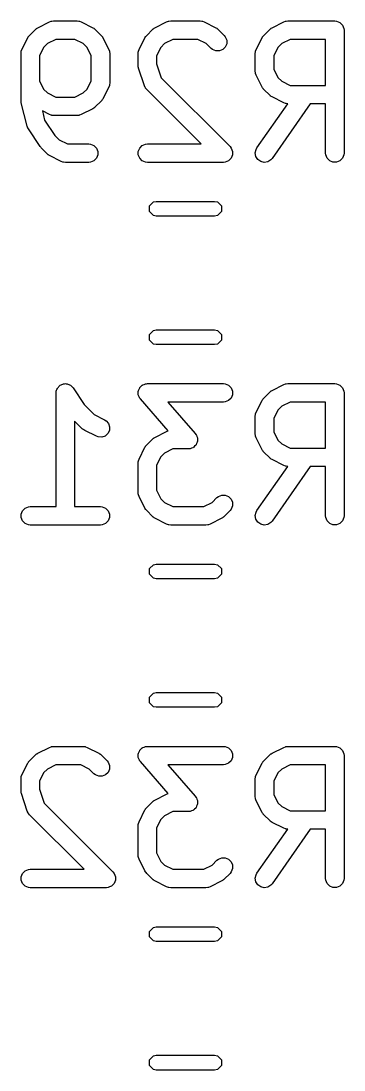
# Model space of a CAD drawing. Extents: x 3.99 to 8.09, y -5.39 to -1.7.
# Drawn here: x 6.3155 to 6.4189, y -4.291 to -3.9551 of the extents above; entities that cross this region are included whole.
import ezdxf

# ---------------------------------------------------------------- set-up
doc = ezdxf.new("R2010")
doc.units = 0
doc.header["$MEASUREMENT"] = 0
doc.layers.add('BLACK', color=7, linetype='CONTINUOUS')

msp = doc.modelspace()

# ---------------------------------------------------------------- linework, layer by layer
at = {"layer": 'BLACK', "linetype": 'CONTINUOUS'}
for p, q in [((6.32086, -3.9573), (6.32461, -3.95542)), ((6.32461, -3.95542), (6.32515, -3.95522)), ((6.32515, -3.95522), (6.32525, -3.95521)), ((6.32525, -3.95521), (6.32535, -3.95517)), ((6.32535, -3.95517), (6.32593, -3.95511)), ((6.32593, -3.95511), (6.33343, -3.95511)), ((6.33343, -3.95511), (6.334, -3.95517)), ((6.334, -3.95517), (6.3341, -3.95521)), ((6.3341, -3.95521), (6.33421, -3.95522)), ((6.33421, -3.95522), (6.33475, -3.95542)), ((6.33475, -3.95542), (6.3385, -3.9573)), ((6.35835, -3.9573), (6.3621, -3.95542)), ((6.3621, -3.95542), (6.36264, -3.95522)), ((6.36264, -3.95522), (6.36275, -3.95521)), ((6.36275, -3.95521), (6.36285, -3.95517)), ((6.36285, -3.95517), (6.36342, -3.95511)), ((6.36342, -3.95511), (6.3728, -3.95511)), ((6.3728, -3.95511), (6.37337, -3.95517)), ((6.37337, -3.95517), (6.37347, -3.95521)), ((6.37347, -3.95521), (6.37358, -3.95522)), ((6.37358, -3.95522), (6.37412, -3.95542)), ((6.37412, -3.95542), (6.37787, -3.9573)), ((6.39585, -3.9573), (6.3996, -3.95542)), ((6.3996, -3.95542), (6.40014, -3.95522)), ((6.40014, -3.95522), (6.40024, -3.95521)), ((6.40024, -3.95521), (6.40034, -3.95517)), ((6.40034, -3.95517), (6.40092, -3.95511)), ((6.40092, -3.95511), (6.41592, -3.95511)), ((6.41592, -3.95511), (6.41649, -3.95517)), ((6.41649, -3.95517), (6.41756, -3.95561)), ((6.41756, -3.95561), (6.41837, -3.95642)), ((6.41837, -3.95642), (6.41881, -3.95749)), ((6.31579, -3.96424), (6.31766, -3.96049)), ((6.31766, -3.96049), (6.31782, -3.96024)), ((6.31782, -3.96024), (6.31785, -3.96017)), ((6.31785, -3.96017), (6.31792, -3.96009)), ((6.31792, -3.96009), (6.31797, -3.96)), ((6.31797, -3.96), (6.31803, -3.95995)), ((6.31803, -3.95995), (6.31822, -3.95973)), ((6.31822, -3.95973), (6.32009, -3.95785)), ((6.32009, -3.95785), (6.32032, -3.95766)), ((6.32032, -3.95766), (6.32037, -3.95761)), ((6.32037, -3.95761), (6.32046, -3.95755)), ((6.32046, -3.95755), (6.32054, -3.95748)), ((6.32054, -3.95748), (6.32061, -3.95745)), ((6.32061, -3.95745), (6.32086, -3.9573)), ((6.3385, -3.9573), (6.33875, -3.95745)), ((6.33875, -3.95745), (6.33882, -3.95748)), ((6.33882, -3.95748), (6.3389, -3.95755)), ((6.3389, -3.95755), (6.33899, -3.95761)), ((6.33899, -3.95761), (6.33904, -3.95766)), ((6.33904, -3.95766), (6.33926, -3.95785)), ((6.33926, -3.95785), (6.34114, -3.95973)), ((6.34114, -3.95973), (6.34132, -3.95995)), ((6.34132, -3.95995), (6.34138, -3.96)), ((6.34138, -3.96), (6.34144, -3.96009)), ((6.34144, -3.96009), (6.34151, -3.96017)), ((6.34151, -3.96017), (6.34154, -3.96024)), ((6.34154, -3.96024), (6.34169, -3.96049)), ((6.34169, -3.96049), (6.34357, -3.96424)), ((6.35328, -3.96424), (6.35516, -3.96049)), ((6.35516, -3.96049), (6.35531, -3.96024)), ((6.35531, -3.96024), (6.35534, -3.96017)), ((6.35534, -3.96017), (6.35541, -3.96009)), ((6.35541, -3.96009), (6.35547, -3.96)), ((6.35547, -3.96), (6.35553, -3.95995)), ((6.35553, -3.95995), (6.35571, -3.95973)), ((6.35571, -3.95973), (6.35759, -3.95785)), ((6.35759, -3.95785), (6.35781, -3.95766)), ((6.35781, -3.95766), (6.35786, -3.95761)), ((6.35786, -3.95761), (6.35795, -3.95755)), ((6.35795, -3.95755), (6.35803, -3.95748)), ((6.35803, -3.95748), (6.35811, -3.95745)), ((6.35811, -3.95745), (6.35835, -3.9573)), ((6.37787, -3.9573), (6.37812, -3.95745)), ((6.37812, -3.95745), (6.37819, -3.95748)), ((6.37819, -3.95748), (6.37827, -3.95755)), ((6.37827, -3.95755), (6.37836, -3.95761)), ((6.37836, -3.95761), (6.37841, -3.95766)), ((6.37841, -3.95766), (6.37863, -3.95785)), ((6.37863, -3.95785), (6.38051, -3.95973)), ((6.38051, -3.95973), (6.38088, -3.96017)), ((6.38088, -3.96017), (6.38132, -3.96124)), ((6.39078, -3.96424), (6.39265, -3.96049)), ((6.39265, -3.96049), (6.39281, -3.96024)), ((6.39281, -3.96024), (6.39284, -3.96017)), ((6.39284, -3.96017), (6.39291, -3.96009)), ((6.39291, -3.96009), (6.39296, -3.96)), ((6.39296, -3.96), (6.39302, -3.95995)), ((6.39302, -3.95995), (6.39321, -3.95973)), ((6.39321, -3.95973), (6.39508, -3.95785)), ((6.39508, -3.95785), (6.39531, -3.95766)), ((6.39531, -3.95766), (6.39536, -3.95761)), ((6.39536, -3.95761), (6.39545, -3.95755)), ((6.39545, -3.95755), (6.39553, -3.95748)), ((6.39553, -3.95748), (6.3956, -3.95745)), ((6.3956, -3.95745), (6.39585, -3.9573)), ((6.41881, -3.95749), (6.41887, -3.95806)), ((6.41887, -3.95806), (6.41887, -3.99743)), ((6.32273, -3.96356), (6.32138, -3.96626)), ((6.32393, -3.96237), (6.32273, -3.96356)), ((6.32663, -3.96102), (6.32393, -3.96237)), ((6.33273, -3.96102), (6.32663, -3.96102)), ((6.33543, -3.96237), (6.33273, -3.96102)), ((6.33662, -3.96356), (6.33543, -3.96237)), ((6.33797, -3.96626), (6.33662, -3.96356)), ((6.36023, -3.96356), (6.35888, -3.96626)), ((6.36142, -3.96237), (6.36023, -3.96356)), ((6.36412, -3.96102), (6.36142, -3.96237)), ((6.3721, -3.96102), (6.36412, -3.96102)), ((6.3748, -3.96237), (6.3721, -3.96102)), ((6.37633, -3.9639), (6.3748, -3.96237)), ((6.37678, -3.96427), (6.37633, -3.9639)), ((6.38088, -3.96345), (6.38006, -3.96427)), ((6.38132, -3.96239), (6.38088, -3.96345)), ((6.38132, -3.96124), (6.38132, -3.96239)), ((6.39772, -3.96356), (6.39637, -3.96626)), ((6.39892, -3.96237), (6.39772, -3.96356)), ((6.40162, -3.96102), (6.39892, -3.96237)), ((6.41296, -3.96102), (6.40162, -3.96102)), ((6.41296, -3.97573), (6.41296, -3.96102)), ((6.31548, -3.96556), (6.31553, -3.96499)), ((6.31548, -3.98056), (6.31548, -3.96556)), ((6.31553, -3.96499), (6.31557, -3.96489)), ((6.31557, -3.96489), (6.31558, -3.96478)), ((6.31558, -3.96478), (6.31579, -3.96424)), ((6.32138, -3.96626), (6.32138, -3.97424)), ((6.33797, -3.97424), (6.33797, -3.96626)), ((6.34357, -3.96424), (6.34377, -3.96478)), ((6.34377, -3.96478), (6.34378, -3.96489)), ((6.34378, -3.96489), (6.34382, -3.96499)), ((6.34382, -3.96499), (6.34388, -3.96556)), ((6.34388, -3.96556), (6.34388, -3.97494)), ((6.35297, -3.96556), (6.35303, -3.96499)), ((6.35297, -3.96931), (6.35297, -3.96556)), ((6.35303, -3.96499), (6.35307, -3.96489)), ((6.35307, -3.96489), (6.35308, -3.96478)), ((6.35308, -3.96478), (6.35328, -3.96424)), ((6.35888, -3.96626), (6.35888, -3.96883)), ((6.37785, -3.96471), (6.37678, -3.96427)), ((6.379, -3.96471), (6.37785, -3.96471)), ((6.38006, -3.96427), (6.379, -3.96471)), ((6.39047, -3.96556), (6.39052, -3.96499)), ((6.39047, -3.97119), (6.39047, -3.96556)), ((6.39052, -3.96499), (6.39056, -3.96489)), ((6.39056, -3.96489), (6.39057, -3.96478)), ((6.39057, -3.96478), (6.39078, -3.96424)), ((6.39637, -3.96626), (6.39637, -3.97049)), ((6.353, -3.9696), (6.35297, -3.96931)), ((6.35299, -3.96968), (6.353, -3.9696)), ((6.35302, -3.96978), (6.35299, -3.96968)), ((6.35303, -3.96989), (6.35302, -3.96978)), ((6.35306, -3.96996), (6.35303, -3.96989)), ((6.35312, -3.97025), (6.35306, -3.96996)), ((6.355, -3.97587), (6.35312, -3.97025)), ((6.35888, -3.96883), (6.36038, -3.97334)), ((6.39637, -3.97049), (6.39772, -3.97319)), ((6.36038, -3.97334), (6.38238, -3.99535)), ((6.39052, -3.97176), (6.39047, -3.97119)), ((6.39056, -3.97186), (6.39052, -3.97176)), ((6.39057, -3.97197), (6.39056, -3.97186)), ((6.39078, -3.97251), (6.39057, -3.97197)), ((6.39265, -3.97626), (6.39078, -3.97251)), ((6.39772, -3.97319), (6.39892, -3.97438)), ((6.32138, -3.97424), (6.32273, -3.97694)), ((6.32273, -3.97694), (6.32393, -3.97813)), ((6.33543, -3.97813), (6.33662, -3.97694)), ((6.33662, -3.97694), (6.33797, -3.97424)), ((6.34357, -3.97626), (6.34169, -3.98001)), ((6.34377, -3.97572), (6.34357, -3.97626)), ((6.34378, -3.97561), (6.34377, -3.97572)), ((6.34382, -3.97551), (6.34378, -3.97561)), ((6.34388, -3.97494), (6.34382, -3.97551)), ((6.35523, -3.9764), (6.355, -3.97587)), ((6.3553, -3.97648), (6.35523, -3.9764)), ((6.35534, -3.97658), (6.3553, -3.97648)), ((6.35571, -3.97702), (6.35534, -3.97658)), ((6.37317, -3.99448), (6.35571, -3.97702)), ((6.39281, -3.97651), (6.39265, -3.97626)), ((6.39284, -3.97658), (6.39281, -3.97651)), ((6.39291, -3.97666), (6.39284, -3.97658)), ((6.39296, -3.97675), (6.39291, -3.97666)), ((6.39302, -3.9768), (6.39296, -3.97675)), ((6.39321, -3.97702), (6.39302, -3.9768)), ((6.39508, -3.9789), (6.39321, -3.97702)), ((6.39892, -3.97438), (6.40162, -3.97573)), ((6.40162, -3.97573), (6.41296, -3.97573)), ((6.31549, -3.98066), (6.31548, -3.98056)), ((6.31548, -3.9807), (6.31549, -3.98066)), ((6.31551, -3.98092), (6.31548, -3.9807)), ((6.32393, -3.97813), (6.32663, -3.97948)), ((6.32663, -3.97948), (6.33273, -3.97948)), ((6.33273, -3.97948), (6.33543, -3.97813)), ((6.34114, -3.98077), (6.33926, -3.98265)), ((6.34132, -3.98055), (6.34114, -3.98077)), ((6.34138, -3.9805), (6.34132, -3.98055)), ((6.34144, -3.98041), (6.34138, -3.9805)), ((6.34151, -3.98033), (6.34144, -3.98041)), ((6.34154, -3.98025), (6.34151, -3.98033)), ((6.34169, -3.98001), (6.34154, -3.98025)), ((6.39531, -3.97909), (6.39508, -3.9789)), ((6.39536, -3.97914), (6.39531, -3.97909)), ((6.39545, -3.9792), (6.39536, -3.97914)), ((6.39553, -3.97927), (6.39545, -3.9792)), ((6.3956, -3.9793), (6.39553, -3.97927)), ((6.39585, -3.97945), (6.3956, -3.9793)), ((6.3996, -3.98133), (6.39585, -3.97945)), ((6.31553, -3.98114), (6.31551, -3.98092)), ((6.31555, -3.98118), (6.31553, -3.98114)), ((6.31556, -3.98128), (6.31555, -3.98118)), ((6.31744, -3.98878), (6.31556, -3.98128)), ((6.32461, -3.98508), (6.32231, -3.98393)), ((6.32231, -3.98393), (6.32304, -3.98685)), ((6.3385, -3.9832), (6.33475, -3.98508)), ((6.33875, -3.98305), (6.3385, -3.9832)), ((6.33882, -3.98302), (6.33875, -3.98305)), ((6.3389, -3.98295), (6.33882, -3.98302)), ((6.33899, -3.98289), (6.3389, -3.98295)), ((6.33904, -3.98283), (6.33899, -3.98289)), ((6.33926, -3.98265), (6.33904, -3.98283)), ((6.391, -3.99574), (6.40087, -3.98163)), ((6.40808, -3.98164), (6.39584, -3.99913)), ((6.40014, -3.98153), (6.3996, -3.98133)), ((6.40024, -3.98154), (6.40014, -3.98153)), ((6.40034, -3.98158), (6.40024, -3.98154)), ((6.40087, -3.98163), (6.40034, -3.98158)), ((6.41296, -3.98164), (6.40808, -3.98164)), ((6.41296, -3.99743), (6.41296, -3.98164)), ((6.32304, -3.98685), (6.32635, -3.9918)), ((6.32515, -3.98528), (6.32461, -3.98508)), ((6.32525, -3.98529), (6.32515, -3.98528)), ((6.32535, -3.98533), (6.32525, -3.98529)), ((6.32593, -3.98539), (6.32535, -3.98533)), ((6.33343, -3.98539), (6.32593, -3.98539)), ((6.334, -3.98533), (6.33343, -3.98539)), ((6.3341, -3.98529), (6.334, -3.98533)), ((6.33421, -3.98528), (6.3341, -3.98529)), ((6.33475, -3.98508), (6.33421, -3.98528)), ((6.31756, -3.98912), (6.31744, -3.98878)), ((6.31757, -3.98919), (6.31756, -3.98912)), ((6.31761, -3.98925), (6.31757, -3.98919)), ((6.31763, -3.98932), (6.31761, -3.98925)), ((6.31768, -3.98938), (6.31763, -3.98932)), ((6.31785, -3.9897), (6.31768, -3.98938)), ((6.3216, -3.99532), (6.31785, -3.9897)), ((6.32635, -3.9918), (6.32768, -3.99313)), ((6.32768, -3.99313), (6.33037, -3.99448)), ((6.32178, -3.99554), (6.3216, -3.99532)), ((6.3216, -3.99532), (6.3216, -3.99532)), ((6.3216, -3.99532), (6.3216, -3.99532)), ((6.32196, -3.99577), (6.32178, -3.99554)), ((6.32197, -3.99577), (6.32196, -3.99577)), ((6.32196, -3.99577), (6.32196, -3.99577)), ((6.32384, -3.99765), (6.32197, -3.99577)), ((6.33037, -3.99448), (6.33718, -3.99448)), ((6.33718, -3.99448), (6.33775, -3.99454)), ((6.33775, -3.99454), (6.33882, -3.99498)), ((6.33882, -3.99498), (6.33963, -3.99579)), ((6.33963, -3.99579), (6.34007, -3.99686)), ((6.34007, -3.99686), (6.34007, -3.99801)), ((6.35303, -3.99686), (6.35347, -3.99579)), ((6.35303, -3.99801), (6.35303, -3.99686)), ((6.35347, -3.99579), (6.35428, -3.99498)), ((6.35428, -3.99498), (6.35535, -3.99454)), ((6.35535, -3.99454), (6.35592, -3.99448)), ((6.35592, -3.99448), (6.37317, -3.99448)), ((6.38238, -3.99535), (6.38275, -3.99579)), ((6.38275, -3.99579), (6.38319, -3.99686)), ((6.38319, -3.99686), (6.38319, -3.99801)), ((6.39047, -3.99737), (6.39072, -3.99625)), ((6.39067, -3.9985), (6.39047, -3.99737)), ((6.39072, -3.99625), (6.391, -3.99574)), ((6.41302, -3.99801), (6.41296, -3.99743)), ((6.41887, -3.99743), (6.41881, -3.99801)), ((6.32407, -3.99783), (6.32384, -3.99765)), ((6.32412, -3.99789), (6.32407, -3.99783)), ((6.32421, -3.99795), (6.32412, -3.99789)), ((6.32429, -3.99801), (6.32421, -3.99795)), ((6.32436, -3.99804), (6.32429, -3.99801)), ((6.32461, -3.9982), (6.32436, -3.99804)), ((6.32836, -4.00007), (6.32461, -3.9982)), ((6.3289, -4.00028), (6.32836, -4.00007)), ((6.329, -4.00029), (6.3289, -4.00028)), ((6.3291, -4.00033), (6.329, -4.00029)), ((6.32968, -4.00039), (6.3291, -4.00033)), ((6.33718, -4.00039), (6.32968, -4.00039)), ((6.33775, -4.00033), (6.33718, -4.00039)), ((6.33882, -3.99989), (6.33775, -4.00033)), ((6.33963, -3.99907), (6.33882, -3.99989)), ((6.34007, -3.99801), (6.33963, -3.99907)), ((6.35347, -3.99907), (6.35303, -3.99801)), ((6.35428, -3.99989), (6.35347, -3.99907)), ((6.35535, -4.00033), (6.35428, -3.99989)), ((6.35592, -4.00039), (6.35535, -4.00033)), ((6.3803, -4.00039), (6.35592, -4.00039)), ((6.38087, -4.00033), (6.3803, -4.00039)), ((6.38134, -4.00014), (6.38087, -4.00033)), ((6.38194, -3.99989), (6.38134, -4.00014)), ((6.38275, -3.99907), (6.38194, -3.99989)), ((6.38319, -3.99801), (6.38275, -3.99907)), ((6.39129, -3.99948), (6.39067, -3.9985)), ((6.39223, -4.00014), (6.39129, -3.99948)), ((6.39336, -4.00039), (6.39223, -4.00014)), ((6.39449, -4.00019), (6.39336, -4.00039)), ((6.39546, -3.99957), (6.39449, -4.00019)), ((6.39584, -3.99913), (6.39546, -3.99957)), ((6.41346, -3.99907), (6.41302, -3.99801)), ((6.41428, -3.99989), (6.41346, -3.99907)), ((6.41534, -4.00033), (6.41428, -3.99989)), ((6.41649, -4.00033), (6.41534, -4.00033)), ((6.41756, -3.99989), (6.41649, -4.00033)), ((6.41837, -3.99907), (6.41756, -3.99989)), ((6.41881, -3.99801), (6.41837, -3.99907)), ((6.35659, -4.01435), (6.35787, -4.01307)), ((6.35659, -4.01616), (6.35659, -4.01435)), ((6.35787, -4.01307), (6.35877, -4.01289)), ((6.35877, -4.01289), (6.37745, -4.01289)), ((6.37745, -4.01289), (6.37836, -4.01307)), ((6.37836, -4.01307), (6.37963, -4.01435)), ((6.37963, -4.01435), (6.37963, -4.01616)), ((6.35787, -4.01744), (6.35659, -4.01616)), ((6.35877, -4.01762), (6.35787, -4.01744)), ((6.37745, -4.01762), (6.35877, -4.01762)), ((6.37836, -4.01744), (6.37745, -4.01762)), ((6.37963, -4.01616), (6.37836, -4.01744)), ((6.35659, -4.05549), (6.35787, -4.05422)), ((6.35787, -4.05422), (6.35877, -4.05404)), ((6.35877, -4.05404), (6.37745, -4.05404)), ((6.37745, -4.05404), (6.37836, -4.05422)), ((6.37836, -4.05422), (6.37963, -4.05549)), ((6.35659, -4.0573), (6.35659, -4.05549)), ((6.35787, -4.05858), (6.35659, -4.0573)), ((6.37963, -4.0573), (6.37836, -4.05858)), ((6.37963, -4.05549), (6.37963, -4.0573)), ((6.35877, -4.05876), (6.35787, -4.05858)), ((6.37745, -4.05876), (6.35877, -4.05876)), ((6.37836, -4.05858), (6.37745, -4.05876)), ((6.32831, -4.07164), (6.32855, -4.07148)), ((6.32855, -4.07148), (6.32883, -4.07142)), ((6.32883, -4.07142), (6.3291, -4.07131)), ((6.3291, -4.07131), (6.32939, -4.07131)), ((6.32939, -4.07131), (6.32968, -4.07125)), ((6.32968, -4.07125), (6.32996, -4.07131)), ((6.32996, -4.07131), (6.33025, -4.07131)), ((6.33025, -4.07131), (6.33052, -4.07142)), ((6.33052, -4.07142), (6.33081, -4.07148)), ((6.33081, -4.07148), (6.33105, -4.07164)), ((6.35445, -4.07165), (6.3549, -4.07149)), ((6.3549, -4.07149), (6.35535, -4.07131)), ((6.35535, -4.07131), (6.35549, -4.0713)), ((6.35549, -4.0713), (6.35554, -4.07128)), ((6.35554, -4.07128), (6.35562, -4.07128)), ((6.35562, -4.07128), (6.35592, -4.07125)), ((6.35592, -4.07125), (6.3803, -4.07125)), ((6.3803, -4.07125), (6.38087, -4.07131)), ((6.38087, -4.07131), (6.38194, -4.07175)), ((6.3996, -4.07156), (6.40014, -4.07136)), ((6.40014, -4.07136), (6.40024, -4.07135)), ((6.40024, -4.07135), (6.40034, -4.07131)), ((6.40034, -4.07131), (6.40092, -4.07125)), ((6.40092, -4.07125), (6.41592, -4.07125)), ((6.41592, -4.07125), (6.41649, -4.07131)), ((6.41649, -4.07131), (6.41756, -4.07175)), ((6.32672, -4.07421), (6.32672, -4.0742)), ((6.32672, -4.0742), (6.32672, -4.0742)), ((6.32672, -4.0742), (6.32673, -4.0742)), ((6.32672, -4.11062), (6.32672, -4.07421)), ((6.32673, -4.0742), (6.32678, -4.07363)), ((6.32678, -4.07363), (6.32689, -4.07336)), ((6.32689, -4.07336), (6.32695, -4.07307)), ((6.32695, -4.07307), (6.32711, -4.07283)), ((6.32711, -4.07283), (6.32722, -4.07256)), ((6.32722, -4.07256), (6.32743, -4.07236)), ((6.32743, -4.07236), (6.32759, -4.07212)), ((6.32759, -4.07212), (6.32783, -4.07195)), ((6.32783, -4.07195), (6.32804, -4.07175)), ((6.32804, -4.07175), (6.32831, -4.07164)), ((6.33105, -4.07164), (6.33132, -4.07175)), ((6.33132, -4.07175), (6.33152, -4.07196)), ((6.33152, -4.07196), (6.33177, -4.07212)), ((6.33177, -4.07212), (6.33213, -4.07256)), ((6.33213, -4.07256), (6.33213, -4.07256)), ((6.33213, -4.07256), (6.33213, -4.07257)), ((6.33213, -4.07257), (6.33213, -4.07257)), ((6.33213, -4.07257), (6.33572, -4.07795)), ((6.353, -4.07459), (6.35303, -4.07411)), ((6.35303, -4.07468), (6.353, -4.07459)), ((6.35303, -4.07363), (6.35307, -4.07354)), ((6.35303, -4.07411), (6.35303, -4.07363)), ((6.35303, -4.07478), (6.35303, -4.07468)), ((6.35321, -4.07522), (6.35303, -4.07478)), ((6.35307, -4.07344), (6.35329, -4.07301)), ((6.35307, -4.07354), (6.35307, -4.07344)), ((6.35329, -4.07301), (6.35347, -4.07256)), ((6.35347, -4.07256), (6.35354, -4.07249)), ((6.35354, -4.07249), (6.35358, -4.07241)), ((6.35358, -4.07241), (6.35394, -4.07209)), ((6.35394, -4.07209), (6.35428, -4.07175)), ((6.35428, -4.07175), (6.35438, -4.07171)), ((6.35438, -4.07171), (6.35445, -4.07165)), ((6.38194, -4.07175), (6.38275, -4.07256)), ((6.38275, -4.07256), (6.38319, -4.07363)), ((6.38319, -4.07478), (6.38275, -4.07585)), ((6.38319, -4.07363), (6.38319, -4.07478)), ((6.39321, -4.07587), (6.39508, -4.07399)), ((6.39508, -4.07399), (6.39531, -4.07381)), ((6.39531, -4.07381), (6.39536, -4.07375)), ((6.39536, -4.07375), (6.39545, -4.07369)), ((6.39545, -4.07369), (6.39553, -4.07363)), ((6.39553, -4.07363), (6.3956, -4.0736)), ((6.3956, -4.0736), (6.39585, -4.07344)), ((6.39585, -4.07344), (6.3996, -4.07156)), ((6.41756, -4.07175), (6.41837, -4.07256)), ((6.41837, -4.07256), (6.41881, -4.07363)), ((6.41881, -4.07363), (6.41887, -4.07421)), ((6.41887, -4.07421), (6.41887, -4.11358)), ((6.33572, -4.07795), (6.33893, -4.08115)), ((6.35337, -4.07568), (6.35321, -4.07522)), ((6.35345, -4.07579), (6.35337, -4.07568)), ((6.35347, -4.07585), (6.35345, -4.07579)), ((6.35352, -4.0759), (6.35347, -4.07585)), ((6.3537, -4.07615), (6.35352, -4.0759)), ((6.36263, -4.08636), (6.3537, -4.07615)), ((6.3803, -4.07716), (6.36243, -4.07716)), ((6.36243, -4.07716), (6.37127, -4.08726)), ((6.38087, -4.0771), (6.3803, -4.07716)), ((6.38194, -4.07666), (6.38087, -4.0771)), ((6.38275, -4.07585), (6.38194, -4.07666)), ((6.39078, -4.08038), (6.39265, -4.07663)), ((6.39265, -4.07663), (6.39281, -4.07639)), ((6.39281, -4.07639), (6.39284, -4.07631)), ((6.39284, -4.07631), (6.39291, -4.07623)), ((6.39291, -4.07623), (6.39296, -4.07614)), ((6.39296, -4.07614), (6.39302, -4.07609)), ((6.39302, -4.07609), (6.39321, -4.07587)), ((6.40162, -4.07716), (6.39892, -4.07851)), ((6.41296, -4.07716), (6.40162, -4.07716)), ((6.41296, -4.09188), (6.41296, -4.07716)), ((6.33893, -4.08115), (6.34225, -4.08281)), ((6.39047, -4.0817), (6.39052, -4.08113)), ((6.39052, -4.08113), (6.39056, -4.08103)), ((6.39056, -4.08103), (6.39057, -4.08092)), ((6.39057, -4.08092), (6.39078, -4.08038)), ((6.39772, -4.0797), (6.39637, -4.0824)), ((6.39892, -4.07851), (6.39772, -4.0797)), ((6.33509, -4.08567), (6.33263, -4.08321)), ((6.33263, -4.08321), (6.33263, -4.11062)), ((6.34225, -4.08281), (6.34274, -4.08312)), ((6.34274, -4.08312), (6.34349, -4.08399)), ((6.34349, -4.08399), (6.34386, -4.08508)), ((6.39047, -4.08733), (6.39047, -4.0817)), ((6.39637, -4.0824), (6.39637, -4.08663)), ((6.33532, -4.08585), (6.33509, -4.08567)), ((6.33537, -4.08591), (6.33532, -4.08585)), ((6.33545, -4.08597), (6.33537, -4.08591)), ((6.33554, -4.08603), (6.33545, -4.08597)), ((6.33561, -4.08606), (6.33554, -4.08603)), ((6.33586, -4.08622), (6.33561, -4.08606)), ((6.33961, -4.0881), (6.33586, -4.08622)), ((6.34015, -4.0883), (6.33961, -4.0881)), ((6.34239, -4.08802), (6.3413, -4.08838)), ((6.34326, -4.08726), (6.34239, -4.08802)), ((6.34377, -4.08623), (6.34326, -4.08726)), ((6.34386, -4.08508), (6.34377, -4.08623)), ((6.35835, -4.08844), (6.3621, -4.08656)), ((6.3621, -4.08656), (6.36263, -4.08636)), ((6.37127, -4.08726), (6.37145, -4.08751)), ((6.37145, -4.08751), (6.3715, -4.08756)), ((6.3715, -4.08756), (6.37152, -4.08762)), ((6.37152, -4.08762), (6.37161, -4.08773)), ((6.37161, -4.08773), (6.37176, -4.08818)), ((6.37176, -4.08818), (6.37194, -4.08863)), ((6.39052, -4.0879), (6.39047, -4.08733)), ((6.39056, -4.088), (6.39052, -4.0879)), ((6.39057, -4.08811), (6.39056, -4.088)), ((6.39078, -4.08865), (6.39057, -4.08811)), ((6.39637, -4.08663), (6.39772, -4.08933)), ((6.3413, -4.08838), (6.34015, -4.0883)), ((6.35328, -4.09538), (6.35516, -4.09163)), ((6.35516, -4.09163), (6.35531, -4.09138)), ((6.35531, -4.09138), (6.35534, -4.09131)), ((6.35534, -4.09131), (6.35541, -4.09123)), ((6.35541, -4.09123), (6.35547, -4.09114)), ((6.35547, -4.09114), (6.35553, -4.09109)), ((6.35553, -4.09109), (6.35571, -4.09087)), ((6.35571, -4.09087), (6.35759, -4.08899)), ((6.35759, -4.08899), (6.35781, -4.0888)), ((6.35781, -4.0888), (6.35786, -4.08875)), ((6.35786, -4.08875), (6.35795, -4.08869)), ((6.35795, -4.08869), (6.35803, -4.08862)), ((6.35803, -4.08862), (6.35811, -4.08859)), ((6.35811, -4.08859), (6.35835, -4.08844)), ((6.37103, -4.09132), (6.37069, -4.09166)), ((6.37139, -4.091), (6.37103, -4.09132)), ((6.37143, -4.09091), (6.37139, -4.091)), ((6.3715, -4.09084), (6.37143, -4.09091)), ((6.37169, -4.0904), (6.3715, -4.09084)), ((6.3719, -4.08997), (6.37169, -4.0904)), ((6.37191, -4.08987), (6.3719, -4.08997)), ((6.37194, -4.08978), (6.37191, -4.08987)), ((6.37194, -4.08863), (6.37194, -4.08873)), ((6.37194, -4.08873), (6.37198, -4.08882)), ((6.37198, -4.08882), (6.37194, -4.0893)), ((6.37194, -4.0893), (6.37194, -4.08978)), ((6.39265, -4.0924), (6.39078, -4.08865)), ((6.39772, -4.08933), (6.39892, -4.09053)), ((6.39892, -4.09053), (6.40162, -4.09188)), ((6.36023, -4.0947), (6.35888, -4.0974)), ((6.36142, -4.09351), (6.36023, -4.0947)), ((6.36412, -4.09216), (6.36142, -4.09351)), ((6.36905, -4.09216), (6.36412, -4.09216)), ((6.36935, -4.09213), (6.36905, -4.09216)), ((6.36943, -4.09213), (6.36935, -4.09213)), ((6.36948, -4.09211), (6.36943, -4.09213)), ((6.36962, -4.0921), (6.36948, -4.09211)), ((6.37007, -4.09192), (6.36962, -4.0921)), ((6.37052, -4.09176), (6.37007, -4.09192)), ((6.3706, -4.0917), (6.37052, -4.09176)), ((6.37069, -4.09166), (6.3706, -4.0917)), ((6.39281, -4.09265), (6.39265, -4.0924)), ((6.39284, -4.09272), (6.39281, -4.09265)), ((6.39291, -4.0928), (6.39284, -4.09272)), ((6.39296, -4.09289), (6.39291, -4.0928)), ((6.39302, -4.09294), (6.39296, -4.09289)), ((6.39321, -4.09317), (6.39302, -4.09294)), ((6.39508, -4.09504), (6.39321, -4.09317)), ((6.40162, -4.09188), (6.41296, -4.09188)), ((6.35297, -4.0967), (6.35303, -4.09613)), ((6.35297, -4.10608), (6.35297, -4.0967)), ((6.35303, -4.09613), (6.35307, -4.09603)), ((6.35307, -4.09603), (6.35308, -4.09592)), ((6.35308, -4.09592), (6.35328, -4.09538)), ((6.35888, -4.0974), (6.35888, -4.10538)), ((6.391, -4.11188), (6.40087, -4.09778)), ((6.39531, -4.09523), (6.39508, -4.09504)), ((6.39536, -4.09529), (6.39531, -4.09523)), ((6.39545, -4.09534), (6.39536, -4.09529)), ((6.39553, -4.09541), (6.39545, -4.09534)), ((6.3956, -4.09544), (6.39553, -4.09541)), ((6.39585, -4.09559), (6.3956, -4.09544)), ((6.40808, -4.09778), (6.39584, -4.11527)), ((6.3996, -4.09747), (6.39585, -4.09559)), ((6.40014, -4.09768), (6.3996, -4.09747)), ((6.40024, -4.09768), (6.40014, -4.09768)), ((6.40034, -4.09772), (6.40024, -4.09768)), ((6.40087, -4.09778), (6.40034, -4.09772)), ((6.41296, -4.09778), (6.40808, -4.09778)), ((6.41296, -4.11358), (6.41296, -4.09778)), ((6.35303, -4.10665), (6.35297, -4.10608)), ((6.35307, -4.10675), (6.35303, -4.10665)), ((6.35308, -4.10686), (6.35307, -4.10675)), ((6.35328, -4.1074), (6.35308, -4.10686)), ((6.35516, -4.11115), (6.35328, -4.1074)), ((6.35888, -4.10538), (6.36023, -4.10808)), ((6.36023, -4.10808), (6.36142, -4.10927)), ((6.37667, -4.10927), (6.37821, -4.10774)), ((6.37821, -4.10774), (6.37866, -4.10737)), ((6.37866, -4.10737), (6.37972, -4.10693)), ((6.37972, -4.10693), (6.38087, -4.10693)), ((6.38087, -4.10693), (6.38194, -4.10737)), ((6.38194, -4.10737), (6.38275, -4.10819)), ((6.38275, -4.10819), (6.38319, -4.10925)), ((6.31597, -4.11194), (6.31679, -4.11112)), ((6.31679, -4.11112), (6.31785, -4.11068)), ((6.31785, -4.11068), (6.31843, -4.11062)), ((6.31843, -4.11062), (6.32672, -4.11062)), ((6.33263, -4.11062), (6.34093, -4.11062)), ((6.34093, -4.11062), (6.3415, -4.11068)), ((6.3415, -4.11068), (6.34257, -4.11112)), ((6.34257, -4.11112), (6.34338, -4.11194)), ((6.35531, -4.11139), (6.35516, -4.11115)), ((6.35534, -4.11147), (6.35531, -4.11139)), ((6.35541, -4.11155), (6.35534, -4.11147)), ((6.35547, -4.11164), (6.35541, -4.11155)), ((6.35553, -4.11169), (6.35547, -4.11164)), ((6.35571, -4.11191), (6.35553, -4.11169)), ((6.36142, -4.10927), (6.36412, -4.11062)), ((6.36412, -4.11062), (6.37397, -4.11062)), ((6.37397, -4.11062), (6.37667, -4.10927)), ((6.38275, -4.11147), (6.38238, -4.11191)), ((6.38319, -4.1104), (6.38275, -4.11147)), ((6.38319, -4.10925), (6.38319, -4.1104)), ((6.31553, -4.113), (6.31597, -4.11194)), ((6.31553, -4.11415), (6.31553, -4.113)), ((6.31597, -4.11522), (6.31553, -4.11415)), ((6.34338, -4.11194), (6.34382, -4.113)), ((6.34382, -4.11415), (6.34338, -4.11522)), ((6.34382, -4.113), (6.34382, -4.11415)), ((6.35759, -4.11379), (6.35571, -4.11191)), ((6.35781, -4.11397), (6.35759, -4.11379)), ((6.35786, -4.11403), (6.35781, -4.11397)), ((6.35795, -4.11409), (6.35786, -4.11403)), ((6.35803, -4.11416), (6.35795, -4.11409)), ((6.35811, -4.11419), (6.35803, -4.11416)), ((6.35835, -4.11434), (6.35811, -4.11419)), ((6.3621, -4.11622), (6.35835, -4.11434)), ((6.37974, -4.11434), (6.37599, -4.11622)), ((6.37999, -4.11419), (6.37974, -4.11434)), ((6.38006, -4.11416), (6.37999, -4.11419)), ((6.38014, -4.11409), (6.38006, -4.11416)), ((6.38023, -4.11403), (6.38014, -4.11409)), ((6.38028, -4.11397), (6.38023, -4.11403)), ((6.38051, -4.11379), (6.38028, -4.11397)), ((6.38238, -4.11191), (6.38051, -4.11379)), ((6.39047, -4.11351), (6.39072, -4.11239)), ((6.39067, -4.11465), (6.39047, -4.11351)), ((6.39129, -4.11562), (6.39067, -4.11465)), ((6.39072, -4.11239), (6.391, -4.11188)), ((6.41302, -4.11415), (6.41296, -4.11358)), ((6.41346, -4.11522), (6.41302, -4.11415)), ((6.41881, -4.11415), (6.41837, -4.11522)), ((6.41887, -4.11358), (6.41881, -4.11415)), ((6.31679, -4.11603), (6.31597, -4.11522)), ((6.31785, -4.11647), (6.31679, -4.11603)), ((6.31843, -4.11653), (6.31785, -4.11647)), ((6.34093, -4.11653), (6.31843, -4.11653)), ((6.3415, -4.11647), (6.34093, -4.11653)), ((6.34257, -4.11603), (6.3415, -4.11647)), ((6.34338, -4.11522), (6.34257, -4.11603)), ((6.36264, -4.11642), (6.3621, -4.11622)), ((6.36275, -4.11643), (6.36264, -4.11642)), ((6.36285, -4.11647), (6.36275, -4.11643)), ((6.36342, -4.11653), (6.36285, -4.11647)), ((6.37467, -4.11653), (6.36342, -4.11653)), ((6.37525, -4.11647), (6.37467, -4.11653)), ((6.37535, -4.11643), (6.37525, -4.11647)), ((6.37545, -4.11642), (6.37535, -4.11643)), ((6.37599, -4.11622), (6.37545, -4.11642)), ((6.39223, -4.11628), (6.39129, -4.11562)), ((6.39336, -4.11653), (6.39223, -4.11628)), ((6.39449, -4.11633), (6.39336, -4.11653)), ((6.39546, -4.11571), (6.39449, -4.11633)), ((6.39584, -4.11527), (6.39546, -4.11571)), ((6.41428, -4.11603), (6.41346, -4.11522)), ((6.41534, -4.11647), (6.41428, -4.11603)), ((6.41649, -4.11647), (6.41534, -4.11647)), ((6.41756, -4.11603), (6.41649, -4.11647)), ((6.41837, -4.11522), (6.41756, -4.11603)), ((6.35659, -4.13049), (6.35787, -4.12922)), ((6.35659, -4.1323), (6.35659, -4.13049)), ((6.35787, -4.12922), (6.35877, -4.12904)), ((6.35877, -4.12904), (6.37745, -4.12904)), ((6.37745, -4.12904), (6.37836, -4.12922)), ((6.37836, -4.12922), (6.37963, -4.13049)), ((6.37963, -4.13049), (6.37963, -4.1323)), ((6.35787, -4.13358), (6.35659, -4.1323)), ((6.35877, -4.13376), (6.35787, -4.13358)), ((6.37745, -4.13376), (6.35877, -4.13376)), ((6.37836, -4.13358), (6.37745, -4.13376)), ((6.37963, -4.1323), (6.37836, -4.13358)), ((6.35659, -4.17164), (6.35787, -4.17036)), ((6.35659, -4.17344), (6.35659, -4.17164)), ((6.35787, -4.17036), (6.35877, -4.17018)), ((6.35877, -4.17018), (6.37745, -4.17018)), ((6.37745, -4.17018), (6.37836, -4.17036)), ((6.37836, -4.17036), (6.37963, -4.17164)), ((6.37963, -4.17164), (6.37963, -4.17344)), ((6.35787, -4.17472), (6.35659, -4.17344)), ((6.35877, -4.1749), (6.35787, -4.17472)), ((6.37745, -4.1749), (6.35877, -4.1749)), ((6.37836, -4.17472), (6.37745, -4.1749)), ((6.37963, -4.17344), (6.37836, -4.17472)), ((6.32086, -4.18958), (6.32461, -4.18771)), ((6.32461, -4.18771), (6.32515, -4.1875)), ((6.32515, -4.1875), (6.32525, -4.18749)), ((6.32525, -4.18749), (6.32535, -4.18745)), ((6.32535, -4.18745), (6.32593, -4.18739)), ((6.32593, -4.18739), (6.3353, -4.18739)), ((6.3353, -4.18739), (6.33588, -4.18745)), ((6.33588, -4.18745), (6.33598, -4.18749)), ((6.33598, -4.18749), (6.33608, -4.1875)), ((6.33608, -4.1875), (6.33662, -4.18771)), ((6.33662, -4.18771), (6.34037, -4.18958)), ((6.35329, -4.18915), (6.35347, -4.18871)), ((6.35347, -4.18871), (6.35354, -4.18864)), ((6.35354, -4.18864), (6.35358, -4.18855)), ((6.35358, -4.18855), (6.35394, -4.18823)), ((6.35394, -4.18823), (6.35428, -4.18789)), ((6.35428, -4.18789), (6.35438, -4.18785)), ((6.35438, -4.18785), (6.35445, -4.18779)), ((6.35445, -4.18779), (6.3549, -4.18763)), ((6.3549, -4.18763), (6.35535, -4.18745)), ((6.35535, -4.18745), (6.35549, -4.18744)), ((6.35549, -4.18744), (6.35554, -4.18742)), ((6.35554, -4.18742), (6.35562, -4.18742)), ((6.35562, -4.18742), (6.35592, -4.18739)), ((6.35592, -4.18739), (6.3803, -4.18739)), ((6.3803, -4.18739), (6.38087, -4.18745)), ((6.38087, -4.18745), (6.38194, -4.18789)), ((6.38194, -4.18789), (6.38275, -4.18871)), ((6.38275, -4.18871), (6.38319, -4.18977)), ((6.39585, -4.18958), (6.3996, -4.18771)), ((6.3996, -4.18771), (6.40014, -4.1875)), ((6.40014, -4.1875), (6.40024, -4.18749)), ((6.40024, -4.18749), (6.40034, -4.18745)), ((6.40034, -4.18745), (6.40092, -4.18739)), ((6.40092, -4.18739), (6.41592, -4.18739)), ((6.41592, -4.18739), (6.41649, -4.18745)), ((6.41649, -4.18745), (6.41756, -4.18789)), ((6.41756, -4.18789), (6.41837, -4.18871)), ((6.41837, -4.18871), (6.41881, -4.18977)), ((6.31785, -4.19246), (6.31792, -4.19238)), ((6.31792, -4.19238), (6.31797, -4.19229)), ((6.31797, -4.19229), (6.31803, -4.19224)), ((6.31803, -4.19224), (6.31822, -4.19201)), ((6.31822, -4.19201), (6.32009, -4.19013)), ((6.32009, -4.19013), (6.32032, -4.18995)), ((6.32032, -4.18995), (6.32037, -4.18989)), ((6.32037, -4.18989), (6.32046, -4.18983)), ((6.32046, -4.18983), (6.32054, -4.18977)), ((6.32054, -4.18977), (6.32061, -4.18974)), ((6.32061, -4.18974), (6.32086, -4.18958)), ((6.34037, -4.18958), (6.34062, -4.18974)), ((6.34062, -4.18974), (6.34069, -4.18977)), ((6.34069, -4.18977), (6.34077, -4.18983)), ((6.34077, -4.18983), (6.34086, -4.18989)), ((6.34086, -4.18989), (6.34091, -4.18995)), ((6.34091, -4.18995), (6.34114, -4.19013)), ((6.34114, -4.19013), (6.34301, -4.19201)), ((6.34301, -4.19201), (6.34338, -4.19246)), ((6.353, -4.19073), (6.35303, -4.19025)), ((6.35303, -4.19082), (6.353, -4.19073)), ((6.35303, -4.18977), (6.35307, -4.18968)), ((6.35303, -4.19025), (6.35303, -4.18977)), ((6.35303, -4.19092), (6.35303, -4.19082)), ((6.35321, -4.19137), (6.35303, -4.19092)), ((6.35307, -4.18958), (6.35329, -4.18915)), ((6.35307, -4.18968), (6.35307, -4.18958)), ((6.35337, -4.19182), (6.35321, -4.19137)), ((6.35345, -4.19194), (6.35337, -4.19182)), ((6.35347, -4.19199), (6.35345, -4.19194)), ((6.35352, -4.19204), (6.35347, -4.19199)), ((6.3537, -4.19229), (6.35352, -4.19204)), ((6.36263, -4.2025), (6.3537, -4.19229)), ((6.38275, -4.19199), (6.38194, -4.1928)), ((6.38319, -4.19092), (6.38275, -4.19199)), ((6.38319, -4.18977), (6.38319, -4.19092)), ((6.39284, -4.19246), (6.39291, -4.19238)), ((6.39291, -4.19238), (6.39296, -4.19229)), ((6.39296, -4.19229), (6.39302, -4.19224)), ((6.39302, -4.19224), (6.39321, -4.19201)), ((6.39321, -4.19201), (6.39508, -4.19013)), ((6.39508, -4.19013), (6.39531, -4.18995)), ((6.39531, -4.18995), (6.39536, -4.18989)), ((6.39536, -4.18989), (6.39545, -4.18983)), ((6.39545, -4.18983), (6.39553, -4.18977)), ((6.39553, -4.18977), (6.3956, -4.18974)), ((6.3956, -4.18974), (6.39585, -4.18958)), ((6.41881, -4.18977), (6.41887, -4.19035)), ((6.41887, -4.19035), (6.41887, -4.22972)), ((6.31579, -4.19653), (6.31766, -4.19278)), ((6.31766, -4.19278), (6.31782, -4.19253)), ((6.31782, -4.19253), (6.31785, -4.19246)), ((6.32393, -4.19465), (6.32273, -4.19585)), ((6.32663, -4.1933), (6.32393, -4.19465)), ((6.3346, -4.1933), (6.32663, -4.1933)), ((6.3373, -4.19465), (6.3346, -4.1933)), ((6.33884, -4.19618), (6.3373, -4.19465)), ((6.34338, -4.19574), (6.34257, -4.19655)), ((6.34338, -4.19246), (6.34382, -4.19352)), ((6.34382, -4.19467), (6.34338, -4.19574)), ((6.34382, -4.19352), (6.34382, -4.19467)), ((6.3803, -4.1933), (6.36243, -4.1933)), ((6.36243, -4.1933), (6.37127, -4.2034)), ((6.38087, -4.19324), (6.3803, -4.1933)), ((6.38194, -4.1928), (6.38087, -4.19324)), ((6.39078, -4.19653), (6.39265, -4.19278)), ((6.39265, -4.19278), (6.39281, -4.19253)), ((6.39281, -4.19253), (6.39284, -4.19246)), ((6.39892, -4.19465), (6.39772, -4.19585)), ((6.40162, -4.1933), (6.39892, -4.19465)), ((6.41296, -4.1933), (6.40162, -4.1933)), ((6.41296, -4.20802), (6.41296, -4.1933)), ((6.31548, -4.19785), (6.31553, -4.19727)), ((6.31548, -4.2016), (6.31548, -4.19785)), ((6.31553, -4.19727), (6.31557, -4.19717)), ((6.31557, -4.19717), (6.31558, -4.19707)), ((6.31558, -4.19707), (6.31579, -4.19653)), ((6.32273, -4.19585), (6.32138, -4.19854)), ((6.32138, -4.19854), (6.32138, -4.20112)), ((6.33929, -4.19655), (6.33884, -4.19618)), ((6.34035, -4.19699), (6.33929, -4.19655)), ((6.3415, -4.19699), (6.34035, -4.19699)), ((6.34257, -4.19655), (6.3415, -4.19699)), ((6.39047, -4.19785), (6.39052, -4.19727)), ((6.39047, -4.20347), (6.39047, -4.19785)), ((6.39052, -4.19727), (6.39056, -4.19717)), ((6.39056, -4.19717), (6.39057, -4.19707)), ((6.39057, -4.19707), (6.39078, -4.19653)), ((6.39772, -4.19585), (6.39637, -4.19854)), ((6.39637, -4.19854), (6.39637, -4.20277)), ((6.3155, -4.20189), (6.31548, -4.2016)), ((6.3155, -4.20197), (6.3155, -4.20189)), ((6.31552, -4.20207), (6.3155, -4.20197)), ((6.31553, -4.20217), (6.31552, -4.20207)), ((6.31556, -4.20224), (6.31553, -4.20217)), ((6.31563, -4.20253), (6.31556, -4.20224)), ((6.32138, -4.20112), (6.32288, -4.20563)), ((6.3621, -4.2027), (6.36263, -4.2025)), ((6.3175, -4.20815), (6.31563, -4.20253)), ((6.32288, -4.20563), (6.34489, -4.22763)), ((6.35571, -4.20701), (6.35759, -4.20513)), ((6.35759, -4.20513), (6.35781, -4.20495)), ((6.35781, -4.20495), (6.35786, -4.20489)), ((6.35786, -4.20489), (6.35795, -4.20483)), ((6.35795, -4.20483), (6.35803, -4.20476)), ((6.35803, -4.20476), (6.35811, -4.20474)), ((6.35811, -4.20474), (6.35835, -4.20458)), ((6.35835, -4.20458), (6.3621, -4.2027)), ((6.37127, -4.2034), (6.37145, -4.20365)), ((6.37145, -4.20365), (6.3715, -4.2037)), ((6.3715, -4.2037), (6.37152, -4.20376)), ((6.37152, -4.20376), (6.37161, -4.20387)), ((6.37161, -4.20387), (6.37176, -4.20433)), ((6.37176, -4.20433), (6.37194, -4.20477)), ((6.37194, -4.20477), (6.37194, -4.20487)), ((6.37194, -4.20487), (6.37198, -4.20496)), ((6.37198, -4.20496), (6.37194, -4.20544)), ((6.37194, -4.20544), (6.37194, -4.20592)), ((6.39052, -4.20405), (6.39047, -4.20347)), ((6.39056, -4.20414), (6.39052, -4.20405)), ((6.39057, -4.20425), (6.39056, -4.20414)), ((6.39078, -4.20479), (6.39057, -4.20425)), ((6.39265, -4.20854), (6.39078, -4.20479)), ((6.39637, -4.20277), (6.39772, -4.20547)), ((6.39772, -4.20547), (6.39892, -4.20667)), ((6.31774, -4.20868), (6.3175, -4.20815)), ((6.31781, -4.20876), (6.31774, -4.20868)), ((6.31785, -4.20886), (6.31781, -4.20876)), ((6.31822, -4.20931), (6.31785, -4.20886)), ((6.35328, -4.21152), (6.35516, -4.20777)), ((6.35516, -4.20777), (6.35531, -4.20753)), ((6.35531, -4.20753), (6.35534, -4.20745)), ((6.35534, -4.20745), (6.35541, -4.20737)), ((6.35541, -4.20737), (6.35547, -4.20728)), ((6.35547, -4.20728), (6.35553, -4.20723)), ((6.35553, -4.20723), (6.35571, -4.20701)), ((6.36412, -4.2083), (6.36142, -4.20965)), ((6.36905, -4.2083), (6.36412, -4.2083)), ((6.36935, -4.20827), (6.36905, -4.2083)), ((6.36943, -4.20827), (6.36935, -4.20827)), ((6.36948, -4.20826), (6.36943, -4.20827)), ((6.36962, -4.20824), (6.36948, -4.20826)), ((6.37007, -4.20806), (6.36962, -4.20824)), ((6.37052, -4.2079), (6.37007, -4.20806)), ((6.3706, -4.20784), (6.37052, -4.2079)), ((6.37069, -4.2078), (6.3706, -4.20784)), ((6.37103, -4.20746), (6.37069, -4.2078)), ((6.37139, -4.20715), (6.37103, -4.20746)), ((6.37143, -4.20706), (6.37139, -4.20715)), ((6.3715, -4.20699), (6.37143, -4.20706)), ((6.37169, -4.20654), (6.3715, -4.20699)), ((6.3719, -4.20611), (6.37169, -4.20654)), ((6.37191, -4.20601), (6.3719, -4.20611)), ((6.37194, -4.20592), (6.37191, -4.20601)), ((6.39281, -4.20879), (6.39265, -4.20854)), ((6.39284, -4.20886), (6.39281, -4.20879)), ((6.39291, -4.20894), (6.39284, -4.20886)), ((6.39296, -4.20903), (6.39291, -4.20894)), ((6.39302, -4.20908), (6.39296, -4.20903)), ((6.39321, -4.20931), (6.39302, -4.20908)), ((6.39892, -4.20667), (6.40162, -4.20802)), ((6.40162, -4.20802), (6.41296, -4.20802)), ((6.33567, -4.22676), (6.31822, -4.20931)), ((6.35297, -4.21284), (6.35303, -4.21227)), ((6.35303, -4.21227), (6.35307, -4.21217)), ((6.35307, -4.21217), (6.35308, -4.21206)), ((6.35308, -4.21206), (6.35328, -4.21152)), ((6.36023, -4.21084), (6.35888, -4.21354)), ((6.36142, -4.20965), (6.36023, -4.21084)), ((6.39508, -4.21118), (6.39321, -4.20931)), ((6.39531, -4.21137), (6.39508, -4.21118)), ((6.39536, -4.21143), (6.39531, -4.21137)), ((6.39545, -4.21148), (6.39536, -4.21143)), ((6.39553, -4.21155), (6.39545, -4.21148)), ((6.3956, -4.21158), (6.39553, -4.21155)), ((6.39585, -4.21174), (6.3956, -4.21158)), ((6.3996, -4.21361), (6.39585, -4.21174)), ((6.35297, -4.22222), (6.35297, -4.21284)), ((6.35888, -4.21354), (6.35888, -4.22152)), ((6.391, -4.22802), (6.40087, -4.21392)), ((6.40808, -4.21392), (6.39584, -4.23141)), ((6.40014, -4.21382), (6.3996, -4.21361)), ((6.40024, -4.21383), (6.40014, -4.21382)), ((6.40034, -4.21387), (6.40024, -4.21383)), ((6.40087, -4.21392), (6.40034, -4.21387)), ((6.41296, -4.21392), (6.40808, -4.21392)), ((6.41296, -4.22972), (6.41296, -4.21392)), ((6.35303, -4.22279), (6.35297, -4.22222)), ((6.35888, -4.22152), (6.36023, -4.22422)), ((6.35307, -4.22289), (6.35303, -4.22279)), ((6.35308, -4.223), (6.35307, -4.22289)), ((6.35328, -4.22354), (6.35308, -4.223)), ((6.35516, -4.22729), (6.35328, -4.22354)), ((6.36023, -4.22422), (6.36142, -4.22542)), ((6.36142, -4.22542), (6.36412, -4.22676)), ((6.37397, -4.22676), (6.37667, -4.22542)), ((6.37667, -4.22542), (6.37821, -4.22388)), ((6.37821, -4.22388), (6.37866, -4.22351)), ((6.37866, -4.22351), (6.37972, -4.22307)), ((6.37972, -4.22307), (6.38087, -4.22307)), ((6.38087, -4.22307), (6.38194, -4.22351)), ((6.38194, -4.22351), (6.38275, -4.22433)), ((6.38275, -4.22433), (6.38319, -4.22539)), ((6.38319, -4.22539), (6.38319, -4.22654)), ((6.31553, -4.22914), (6.31597, -4.22808)), ((6.31553, -4.23029), (6.31553, -4.22914)), ((6.31597, -4.22808), (6.31679, -4.22726)), ((6.31679, -4.22726), (6.31785, -4.22682)), ((6.31785, -4.22682), (6.31843, -4.22676)), ((6.31843, -4.22676), (6.33567, -4.22676)), ((6.34489, -4.22763), (6.34526, -4.22808)), ((6.34526, -4.22808), (6.3457, -4.22914)), ((6.3457, -4.22914), (6.3457, -4.23029)), ((6.35531, -4.22754), (6.35516, -4.22729)), ((6.35534, -4.22761), (6.35531, -4.22754)), ((6.35541, -4.22769), (6.35534, -4.22761)), ((6.35547, -4.22778), (6.35541, -4.22769)), ((6.35553, -4.22783), (6.35547, -4.22778)), ((6.35571, -4.22806), (6.35553, -4.22783)), ((6.35759, -4.22993), (6.35571, -4.22806)), ((6.36412, -4.22676), (6.37397, -4.22676)), ((6.38238, -4.22806), (6.38051, -4.22993)), ((6.38275, -4.22761), (6.38238, -4.22806)), ((6.38319, -4.22654), (6.38275, -4.22761)), ((6.39047, -4.22965), (6.39072, -4.22853)), ((6.39072, -4.22853), (6.391, -4.22802)), ((6.31597, -4.23136), (6.31553, -4.23029)), ((6.31679, -4.23217), (6.31597, -4.23136)), ((6.31785, -4.23261), (6.31679, -4.23217)), ((6.31843, -4.23267), (6.31785, -4.23261)), ((6.3428, -4.23267), (6.31843, -4.23267)), ((6.34338, -4.23261), (6.3428, -4.23267)), ((6.34384, -4.23242), (6.34338, -4.23261)), ((6.34444, -4.23217), (6.34384, -4.23242)), ((6.34526, -4.23136), (6.34444, -4.23217)), ((6.3457, -4.23029), (6.34526, -4.23136)), ((6.35781, -4.23012), (6.35759, -4.22993)), ((6.35786, -4.23018), (6.35781, -4.23012)), ((6.35795, -4.23023), (6.35786, -4.23018)), ((6.35803, -4.2303), (6.35795, -4.23023)), ((6.35811, -4.23033), (6.35803, -4.2303)), ((6.35835, -4.23048), (6.35811, -4.23033)), ((6.3621, -4.23236), (6.35835, -4.23048)), ((6.36264, -4.23257), (6.3621, -4.23236)), ((6.36275, -4.23257), (6.36264, -4.23257)), ((6.36285, -4.23261), (6.36275, -4.23257)), ((6.36342, -4.23267), (6.36285, -4.23261)), ((6.37467, -4.23267), (6.36342, -4.23267)), ((6.37525, -4.23261), (6.37467, -4.23267)), ((6.37535, -4.23257), (6.37525, -4.23261)), ((6.37545, -4.23257), (6.37535, -4.23257)), ((6.37599, -4.23236), (6.37545, -4.23257)), ((6.37974, -4.23048), (6.37599, -4.23236)), ((6.37999, -4.23033), (6.37974, -4.23048)), ((6.38006, -4.2303), (6.37999, -4.23033)), ((6.38014, -4.23023), (6.38006, -4.2303)), ((6.38023, -4.23018), (6.38014, -4.23023)), ((6.38028, -4.23012), (6.38023, -4.23018)), ((6.38051, -4.22993), (6.38028, -4.23012)), ((6.39067, -4.23079), (6.39047, -4.22965)), ((6.39129, -4.23176), (6.39067, -4.23079)), ((6.39223, -4.23242), (6.39129, -4.23176)), ((6.39336, -4.23267), (6.39223, -4.23242)), ((6.39449, -4.23247), (6.39336, -4.23267)), ((6.39546, -4.23185), (6.39449, -4.23247)), ((6.39584, -4.23141), (6.39546, -4.23185)), ((6.41302, -4.23029), (6.41296, -4.22972)), ((6.41346, -4.23136), (6.41302, -4.23029)), ((6.41428, -4.23217), (6.41346, -4.23136)), ((6.41534, -4.23261), (6.41428, -4.23217)), ((6.41649, -4.23261), (6.41534, -4.23261)), ((6.41756, -4.23217), (6.41649, -4.23261)), ((6.41837, -4.23136), (6.41756, -4.23217)), ((6.41881, -4.23029), (6.41837, -4.23136)), ((6.41887, -4.22972), (6.41881, -4.23029)), ((6.35659, -4.24664), (6.35787, -4.24536)), ((6.35787, -4.24536), (6.35877, -4.24518)), ((6.35877, -4.24518), (6.37745, -4.24518)), ((6.37745, -4.24518), (6.37836, -4.24536)), ((6.37836, -4.24536), (6.37963, -4.24664)), ((6.35659, -4.24844), (6.35659, -4.24664)), ((6.35787, -4.24972), (6.35659, -4.24844)), ((6.37963, -4.24844), (6.37836, -4.24972)), ((6.37963, -4.24664), (6.37963, -4.24844)), ((6.35877, -4.2499), (6.35787, -4.24972)), ((6.37745, -4.2499), (6.35877, -4.2499)), ((6.37836, -4.24972), (6.37745, -4.2499)), ((6.35787, -4.2865), (6.35877, -4.28632)), ((6.35877, -4.28632), (6.37745, -4.28632)), ((6.37745, -4.28632), (6.37836, -4.2865)), ((6.35659, -4.28778), (6.35787, -4.2865)), ((6.35659, -4.28959), (6.35659, -4.28778)), ((6.35787, -4.29086), (6.35659, -4.28959)), ((6.37836, -4.2865), (6.37963, -4.28778)), ((6.37963, -4.28959), (6.37836, -4.29086)), ((6.37963, -4.28778), (6.37963, -4.28959)), ((6.35877, -4.29104), (6.35787, -4.29086)), ((6.37745, -4.29104), (6.35877, -4.29104)), ((6.37836, -4.29086), (6.37745, -4.29104))]:
    msp.add_line(p, q, dxfattribs=at)

doc.saveas('drawing.dxf')
